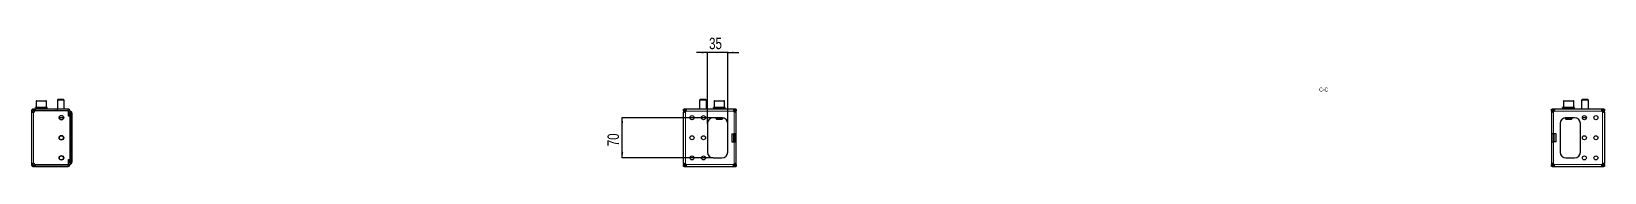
# Model space of a CAD drawing. Header units: millimetres. Extents: x -438 to 5180, y -670 to 658.
# Drawn here: x 2448 to 5180, y 195 to 420 of the extents above; entities that cross this region are included whole.
import ezdxf

# ---------------------------------------------------------------- set-up
doc = ezdxf.new("R2010")
doc.units = ezdxf.units.MM
doc.layers.add('FORMAT', color=7, linetype='Continuous')
doc.styles.add('SLDTEXTSTYLE0', font='TXT', dxfattribs={"width": 0.75})
doc.dimstyles.new('SLDDIMSTYLE0', dxfattribs={"dimtxt": 20, "dimasz": 10, "dimexe": 0, "dimexo": 0.0625, "dimgap": 5, "dimtad": 2, "dimdec": 1, "dimrnd": 1e-09, "dimzin": 12, "dimdsep": 46, "dimtxsty": 'SLDTEXTSTYLE0', "dimsah": 1, "dimcen": 0.09, "dimadec": 0, "dimazin": 3, "dimtfac": 1, "dimtofl": 0, "dimtmove": 0, "dimatfit": 3, "dimfxl": 0, "dimfrac": 2, "dimtolj": 1, "dimtzin": 12, "dimarcsym": 0})
doc.dimstyles.new('SLDDIMSTYLE1', dxfattribs={"dimtxt": 20, "dimasz": 10, "dimexe": 0, "dimexo": 0.0625, "dimgap": 5, "dimtad": 2, "dimdec": 1, "dimrnd": 1e-09, "dimzin": 12, "dimdsep": 46, "dimtxsty": 'SLDTEXTSTYLE0', "dimsah": 1, "dimcen": 0.09, "dimadec": 0, "dimazin": 3, "dimtfac": 1, "dimtmove": 0, "dimatfit": 0, "dimfxl": 0, "dimfrac": 2, "dimtolj": 1, "dimtzin": 12, "dimarcsym": 0})

# ---------------------------------------------------------------- blocks, each defined once
blk = doc.blocks.new('_D_9')
at = {"layer": 'FORMAT'}
for p, q in [((3622.3, 393.4), (3603.1, 393.4)), ((3622.3, 270), (3622.3, 394.4)), ((3657.3, 393.4), (3622.3, 393.4)), ((3657.3, 270), (3657.3, 394.4)), ((3657.3, 393.4), (3676.5, 393.4))]:
    blk.add_line(p, q, dxfattribs=at)
for points in [[(3622.3, 393.4), (3612.3, 395), (3612.3, 391.9)], [(3657.3, 393.4), (3667.3, 391.9), (3667.3, 395)]]:
    blk.add_solid(points, dxfattribs=at)
at = {"layer": 'FORMAT', "insert": (3625, 419.2), "char_height": 20, "attachment_point": 1, "style": 'SLDTEXTSTYLE0'}
blk.add_mtext('35', dxfattribs=at)
blk = doc.blocks.new('_D_10')
at = {"layer": 'FORMAT'}
for p, q in [((3632.3, 279.9), (3473.3, 279.9)), ((3474.3, 209.9), (3474.3, 279.9)), ((3632.3, 209.9), (3473.3, 209.9))]:
    blk.add_line(p, q, dxfattribs=at)
for points in [[(3474.3, 279.9), (3472.8, 269.9), (3475.8, 269.9)], [(3474.3, 209.9), (3475.8, 219.9), (3472.8, 219.9)]]:
    blk.add_solid(points, dxfattribs=at)
at = {"layer": 'FORMAT', "insert": (3448.5, 230.2), "char_height": 20, "attachment_point": 1, "rotation": 90, "style": 'SLDTEXTSTYLE0'}
blk.add_mtext('70', dxfattribs=at)

msp = doc.modelspace()

# ---------------------------------------------------------------- linework, layer by layer
at = {"color": 7, "linetype": 'Continuous', "lineweight": 25}
for p, q in [((2456.01, 308.45), (2456.01, 297.45)), ((2457.01, 309.45), (2473.01, 309.45)), ((2474.01, 297.45), (2474.01, 308.45)), ((2494.08, 311.45), (2493.01, 310.37)), ((2493.01, 310.37), (2493.01, 294.95)), ((2505.01, 310.37), (2493.01, 310.37)), ((2503.93, 311.45), (2494.08, 311.45)), ((2505.01, 310.37), (2503.93, 311.45)), ((2505.01, 294.95), (2505.01, 310.37)), ((3609.39, 311.45), (3608.31, 310.37)), ((3608.31, 310.37), (3608.31, 294.95)), ((3620.31, 310.37), (3608.31, 310.37)), ((3619.24, 311.45), (3609.39, 311.45)), ((3620.31, 310.37), (3619.24, 311.45)), ((3620.31, 294.95), (3620.31, 310.37)), ((3633.81, 308.45), (3633.81, 297.45)), ((3634.81, 309.45), (3643.2, 309.45)), ((3643.2, 309.45), (3650.81, 309.45)), ((3651.81, 297.45), (3651.81, 308.45)), ((5108.81, 308.45), (5108.81, 297.45)), ((5109.81, 309.45), (5118.15, 309.45)), ((5118.15, 309.45), (5125.81, 309.45)), ((5126.81, 297.45), (5126.81, 308.45)), ((5141.39, 311.45), (5140.31, 310.37)), ((5140.31, 310.37), (5140.31, 294.95)), ((5152.31, 310.37), (5140.31, 310.37)), ((5151.24, 311.45), (5141.39, 311.45)), ((5152.31, 310.37), (5151.24, 311.45)), ((5152.31, 294.95), (5152.31, 310.37)), ((2448.01, 291.45), (2448.01, 290.23)), ((2450.51, 291.45), (2448.01, 291.45)), ((2448.01, 290.23), (2448.01, 199.67)), ((2450.51, 290.23), (2448.01, 290.23)), ((2450.51, 291.45), (2450.51, 290.23)), ((2451.51, 292.45), (2451.51, 294.95)), ((2453.91, 294.95), (2451.51, 294.95)), ((2453.91, 292.45), (2451.51, 292.45)), ((2453.91, 294.95), (2453.91, 292.45)), ((2453.91, 294.95), (2454.91, 294.95)), ((2454.91, 292.45), (2453.91, 292.45)), ((2454.76, 297.45), (2454.76, 296.45)), ((2454.76, 297.45), (2454.76, 297.2)), ((2455.56, 297.45), (2454.76, 297.45)), ((2454.76, 297.45), (2454.76, 297.45)), ((2454.76, 296.45), (2454.76, 296.7)), ((2455.56, 296.45), (2454.76, 296.45)), ((2454.76, 296.45), (2454.76, 296.45)), ((2511.51, 294.95), (2454.91, 294.95)), ((2454.91, 292.45), (2511.51, 292.45)), ((2454.93, 292.35), (2509.91, 292.35)), ((2455.56, 297.45), (2455.65, 297.45)), ((2455.56, 296.45), (2455.65, 296.45)), ((2455.65, 297.45), (2455.65, 297.2)), ((2457.79, 297.45), (2455.65, 297.45)), ((2455.65, 296.45), (2455.65, 296.7)), ((2457.79, 296.45), (2455.65, 296.45)), ((2457.79, 297.45), (2457.97, 297.45)), ((2457.79, 296.45), (2457.97, 296.45)), ((2457.97, 297.45), (2457.97, 297.2)), ((2461.13, 297.45), (2457.97, 297.45)), ((2457.97, 296.45), (2457.97, 296.7)), ((2461.13, 296.45), (2457.97, 296.45)), ((2459.01, 296.45), (2459.01, 294.95)), ((2461.13, 297.45), (2461.36, 297.45)), ((2461.13, 296.45), (2461.36, 296.45)), ((2461.36, 297.45), (2461.36, 297.2)), ((2465.06, 297.45), (2461.36, 297.45)), ((2461.36, 296.45), (2461.36, 296.7)), ((2465.06, 296.45), (2461.36, 296.45)), ((2465.06, 297.45), (2465.14, 297.45)), ((2465.06, 296.45), (2465.23, 296.45)), ((2465.23, 296.45), (2465.31, 296.45)), ((2465.27, 297.45), (2465.31, 297.45)), ((2465.31, 297.45), (2465.31, 297.2)), ((2468.98, 297.45), (2465.31, 297.45)), ((2465.31, 296.45), (2465.31, 296.7)), ((2468.98, 296.45), (2465.31, 296.45)), ((2468.98, 297.45), (2469.2, 297.45)), ((2468.98, 296.45), (2469.2, 296.45)), ((2469.2, 297.45), (2469.2, 297.2)), ((2472.29, 297.45), (2469.2, 297.45)), ((2469.2, 296.45), (2469.2, 296.7)), ((2472.29, 296.45), (2469.2, 296.45)), ((2471.01, 294.95), (2471.01, 296.45)), ((2472.29, 297.45), (2472.46, 297.45)), ((2472.29, 296.45), (2472.46, 296.45)), ((2472.46, 297.45), (2472.46, 297.2)), ((2474.49, 297.45), (2472.46, 297.45)), ((2472.46, 296.45), (2472.46, 296.7)), ((2474.49, 296.45), (2472.46, 296.45)), ((2474.49, 297.45), (2474.59, 297.45)), ((2474.49, 296.45), (2474.59, 296.45)), ((2474.59, 297.45), (2474.59, 297.2)), ((2475.26, 297.45), (2474.59, 297.45)), ((2474.59, 296.45), (2474.59, 296.7)), ((2475.26, 296.45), (2474.59, 296.45)), ((2475.26, 296.45), (2475.26, 297.45)), ((2488.76, 292.45), (2488.76, 292.35)), ((2489.05, 292.45), (2489.05, 292.35)), ((2490.73, 292.45), (2490.73, 292.35)), ((2493.68, 292.45), (2493.68, 292.35)), ((2503.97, 279.45), (2496.04, 279.45)), ((2497.44, 292.45), (2497.44, 292.35)), ((2501.43, 292.45), (2501.43, 292.35)), ((2505.06, 292.45), (2505.06, 292.35)), ((2507.76, 292.45), (2507.76, 292.35)), ((2509.13, 292.45), (2509.13, 292.35)), ((2509.26, 292.35), (2509.26, 292.45)), ((2512.41, 282.85), (2512.41, 289.85)), ((2512.41, 284.43), (2512.51, 284.21)), ((2515.01, 282.85), (2512.41, 282.85)), ((2512.51, 291.45), (2512.51, 283.5)), ((2515.01, 283.5), (2512.51, 283.5)), ((2515.01, 291.45), (2515.01, 283.5)), ((2515.01, 291.2), (2515.21, 291.2)), ((2515.01, 201.47), (2515.01, 288.92)), ((2515.01, 282.85), (2515.01, 207.05)), ((2515.21, 291.2), (2516.89, 290.74)), ((2515.21, 202.1), (2515.21, 288.3)), ((2518.01, 287.85), (2518.01, 289.3)), ((2518.01, 287.85), (2518.01, 213.4)), ((3580.31, 292.45), (3580.31, 294.95)), ((3580.31, 294.95), (3581.42, 294.95)), ((3581.42, 292.45), (3580.31, 292.45)), ((3580.31, 292.45), (3580.31, 292.35)), ((3580.31, 292.35), (3582.81, 292.35)), ((3580.31, 291.74), (3580.31, 292.35)), ((3580.31, 291.74), (3580.31, 289.67)), ((3580.31, 200.22), (3580.31, 289.67)), ((3580.31, 289.67), (3581.41, 289.67)), ((3585.15, 294.95), (3581.42, 294.95)), ((3585.15, 292.45), (3581.42, 292.45)), ((3582.81, 292.35), (3582.81, 291.74)), ((3582.81, 291.74), (3582.81, 289.92)), ((3667.48, 294.95), (3585.15, 294.95)), ((3585.15, 294.95), (3585.15, 292.73)), ((3618.78, 279.45), (3611.85, 279.45)), ((3647.31, 279.95), (3632.31, 279.95)), ((3632.56, 297.45), (3632.56, 296.45)), ((3632.56, 297.45), (3632.57, 297.45)), ((3632.56, 296.45), (3632.57, 296.45)), ((3632.57, 297.45), (3632.57, 297.2)), ((3633.4, 297.45), (3632.57, 297.45)), ((3632.57, 296.45), (3632.57, 296.7)), ((3633.4, 296.45), (3632.57, 296.45)), ((3633.4, 297.45), (3633.5, 297.45)), ((3633.4, 296.45), (3633.5, 296.45)), ((3633.5, 297.45), (3633.5, 297.2)), ((3635.67, 297.45), (3633.5, 297.45)), ((3633.5, 296.45), (3633.5, 296.7)), ((3635.67, 296.45), (3633.5, 296.45)), ((3633.98, 279.85), (3633.96, 279.85)), ((3633.98, 279.85), (3633.98, 279.85)), ((3634.08, 279.85), (3633.98, 279.85)), ((3634.08, 279.95), (3634.08, 279.85)), ((3637.34, 279.85), (3634.08, 279.85)), ((3635.67, 297.45), (3635.85, 297.45)), ((3635.67, 296.45), (3635.85, 296.45)), ((3635.85, 297.45), (3635.85, 297.2)), ((3639.02, 297.45), (3635.85, 297.45)), ((3635.85, 296.45), (3635.85, 296.7)), ((3639.02, 296.45), (3635.85, 296.45)), ((3636.81, 296.45), (3636.81, 294.95)), ((3636.81, 279.85), (3636.81, 278.52)), ((3636.81, 278.52), (3637.89, 277.45)), ((3636.81, 278.52), (3643.11, 278.52)), ((3637.34, 279.85), (3639.24, 279.85)), ((3637.89, 277.45), (3643.05, 277.45)), ((3639.02, 297.45), (3639.25, 297.45)), ((3639.02, 296.45), (3639.25, 296.45)), ((3639.79, 279.85), (3639.24, 279.85)), ((3639.25, 297.45), (3639.25, 297.2)), ((3642.95, 297.45), (3639.25, 297.45)), ((3639.25, 296.45), (3639.25, 296.7)), ((3642.95, 296.45), (3639.25, 296.45)), ((3645.84, 279.85), (3639.79, 279.85)), ((3642.95, 297.45), (3643.25, 297.45)), ((3642.95, 297.45), (3643.03, 297.45)), ((3642.95, 296.45), (3643.11, 296.45)), ((3643.05, 277.45), (3647.74, 277.45)), ((3643.11, 296.45), (3643.2, 296.45)), ((3643.11, 278.52), (3648.81, 278.52)), ((3643.16, 297.45), (3643.2, 297.45)), ((3643.2, 297.45), (3643.2, 297.2)), ((3646.87, 297.45), (3643.2, 297.45)), ((3643.2, 296.45), (3643.2, 296.7)), ((3646.87, 296.45), (3643.2, 296.45)), ((3646.39, 279.85), (3645.84, 279.85)), ((3646.39, 279.85), (3648.29, 279.85)), ((3646.87, 297.45), (3647.09, 297.45)), ((3646.87, 296.45), (3647.09, 296.45)), ((3647.09, 297.45), (3647.09, 297.2)), ((3650.16, 297.45), (3647.09, 297.45)), ((3647.09, 296.45), (3647.09, 296.7)), ((3650.16, 296.45), (3647.09, 296.45)), ((3647.74, 277.45), (3648.81, 278.52)), ((3648.72, 279.85), (3648.29, 279.85)), ((3648.81, 294.95), (3648.81, 296.45)), ((3648.81, 278.52), (3648.81, 279.83)), ((3650.16, 297.45), (3650.33, 297.45)), ((3650.16, 296.45), (3650.33, 296.45)), ((3650.33, 297.45), (3650.33, 297.2)), ((3652.34, 297.45), (3650.33, 297.45)), ((3650.33, 296.45), (3650.33, 296.7)), ((3652.34, 296.45), (3650.33, 296.45)), ((3652.34, 297.45), (3652.43, 297.45)), ((3652.34, 296.45), (3652.43, 296.45)), ((3652.43, 297.45), (3652.43, 297.2)), ((3653.06, 297.45), (3652.43, 297.45)), ((3652.43, 296.45), (3652.43, 296.7)), ((3653.06, 296.45), (3652.43, 296.45)), ((3653.06, 296.45), (3653.06, 297.45)), ((3667.48, 294.95), (3667.48, 292.45)), ((3671.2, 294.95), (3667.48, 294.95)), ((3671.2, 292.45), (3667.48, 292.45)), ((3669.81, 292.35), (3672.31, 292.35)), ((3669.81, 291.74), (3669.81, 292.35)), ((3669.81, 289.9), (3669.81, 291.74)), ((3671.2, 294.95), (3672.31, 294.95)), ((3672.31, 292.45), (3671.2, 292.45)), ((3672.31, 294.95), (3672.31, 292.45)), ((3672.31, 292.35), (3672.31, 292.45)), ((3672.31, 292.35), (3672.31, 291.74)), ((3672.31, 289.67), (3672.31, 291.74)), ((3672.31, 251.95), (3672.31, 289.67)), ((5088.31, 292.45), (5088.31, 294.95)), ((5088.31, 294.95), (5089.42, 294.95)), ((5089.42, 292.45), (5088.31, 292.45)), ((5088.31, 292.45), (5088.31, 292.35)), ((5088.31, 292.35), (5090.81, 292.35)), ((5088.31, 291.74), (5088.31, 292.35)), ((5088.31, 291.74), (5088.31, 289.67)), ((5088.31, 289.67), (5089.41, 289.67)), ((5088.31, 289.67), (5088.31, 251.95)), ((5093.15, 294.95), (5089.42, 294.95)), ((5093.15, 292.45), (5089.42, 292.45)), ((5090.81, 292.35), (5090.81, 291.74)), ((5090.81, 291.74), (5090.81, 289.92)), ((5175.48, 294.95), (5093.15, 294.95)), ((5093.15, 294.95), (5093.15, 292.73)), ((5107.56, 297.45), (5107.56, 296.45)), ((5107.56, 297.45), (5107.57, 297.45)), ((5107.56, 296.45), (5107.57, 296.45)), ((5107.57, 297.45), (5107.57, 297.2)), ((5108.4, 297.45), (5107.57, 297.45)), ((5107.57, 296.45), (5107.57, 296.7)), ((5108.4, 296.45), (5107.57, 296.45)), ((5108.4, 297.45), (5108.5, 297.45)), ((5108.4, 296.45), (5108.5, 296.45)), ((5108.5, 297.45), (5108.5, 297.2)), ((5110.67, 297.45), (5108.5, 297.45)), ((5108.5, 296.45), (5108.5, 296.7)), ((5110.67, 296.45), (5108.5, 296.45)), ((5110.67, 297.45), (5110.85, 297.45)), ((5110.67, 296.45), (5110.85, 296.45)), ((5110.85, 297.45), (5110.85, 297.2)), ((5114.03, 297.45), (5110.85, 297.45)), ((5110.85, 296.45), (5110.85, 296.7)), ((5114.03, 296.45), (5110.85, 296.45)), ((5111.81, 296.45), (5111.81, 294.95)), ((5111.81, 279.83), (5111.81, 278.52)), ((5111.81, 278.52), (5112.89, 277.45)), ((5111.81, 278.52), (5118.07, 278.52)), ((5112.34, 279.85), (5111.9, 279.85)), ((5112.34, 279.85), (5114.24, 279.85)), ((5112.89, 277.45), (5118.02, 277.45)), ((5128.31, 279.95), (5113.31, 279.95)), ((5114.03, 297.45), (5114.26, 297.45)), ((5114.03, 296.45), (5114.26, 296.45)), ((5114.79, 279.85), (5114.24, 279.85)), ((5114.26, 297.45), (5114.26, 297.2)), ((5117.96, 297.45), (5114.26, 297.45)), ((5114.26, 296.45), (5114.26, 296.7)), ((5117.96, 296.45), (5114.26, 296.45)), ((5120.84, 279.85), (5114.79, 279.85)), ((5117.96, 297.45), (5118.2, 297.45)), ((5117.96, 297.45), (5118.04, 297.45)), ((5117.96, 296.45), (5118.11, 296.45)), ((5118.02, 277.45), (5122.74, 277.45)), ((5118.07, 278.52), (5123.81, 278.52)), ((5118.11, 296.45), (5118.21, 296.45)), ((5118.16, 297.45), (5118.21, 297.45)), ((5118.21, 297.45), (5118.21, 297.2)), ((5121.87, 297.45), (5118.21, 297.45)), ((5118.21, 296.45), (5118.21, 296.7)), ((5121.87, 296.45), (5118.21, 296.45)), ((5121.39, 279.85), (5120.84, 279.85)), ((5121.39, 279.85), (5123.29, 279.85)), ((5121.87, 297.45), (5122.1, 297.45)), ((5121.87, 296.45), (5122.1, 296.45)), ((5122.1, 297.45), (5122.1, 297.2)), ((5125.16, 297.45), (5122.1, 297.45)), ((5122.1, 296.45), (5122.1, 296.7)), ((5125.16, 296.45), (5122.1, 296.45)), ((5122.74, 277.45), (5123.81, 278.52)), ((5126.54, 279.85), (5123.29, 279.85)), ((5123.81, 294.95), (5123.81, 296.45)), ((5123.81, 278.52), (5123.81, 279.85)), ((5125.16, 297.45), (5125.34, 297.45)), ((5125.16, 296.45), (5125.34, 296.45)), ((5125.34, 297.45), (5125.34, 297.2)), ((5127.34, 297.45), (5125.34, 297.45)), ((5125.34, 296.45), (5125.34, 296.7)), ((5127.34, 296.45), (5125.34, 296.45)), ((5126.54, 279.85), (5126.54, 279.95)), ((5126.64, 279.85), (5126.54, 279.85)), ((5126.66, 279.85), (5126.64, 279.85)), ((5126.64, 279.85), (5126.64, 279.85)), ((5127.34, 297.45), (5127.43, 297.45)), ((5127.34, 296.45), (5127.43, 296.45)), ((5127.43, 297.45), (5127.43, 297.2)), ((5128.06, 297.45), (5127.43, 297.45)), ((5127.43, 296.45), (5127.43, 296.7)), ((5128.06, 296.45), (5127.43, 296.45)), ((5128.06, 296.45), (5128.06, 297.45)), ((5148.78, 279.45), (5141.85, 279.45)), ((5175.48, 292.45), (5175.48, 294.95)), ((5179.2, 294.95), (5175.48, 294.95)), ((5179.2, 292.45), (5175.48, 292.45)), ((5177.81, 292.35), (5180.31, 292.35)), ((5177.81, 291.74), (5177.81, 292.35)), ((5177.81, 289.9), (5177.81, 291.74)), ((5179.2, 294.95), (5180.31, 294.95)), ((5180.31, 292.45), (5179.2, 292.45)), ((5180.31, 294.95), (5180.31, 292.45)), ((5180.31, 292.35), (5180.31, 292.45)), ((5180.31, 292.35), (5180.31, 291.74)), ((5180.31, 289.67), (5180.31, 291.74)), ((5180.31, 289.67), (5180.31, 200.22)), ((3622.31, 269.95), (3622.31, 219.95)), ((3657.31, 219.95), (3657.31, 269.95)), ((3664.31, 251.95), (3668.81, 251.95)), ((3664.31, 251.95), (3664.31, 237.95)), ((3672.31, 251.95), (3668.81, 251.95)), ((3669.81, 237.95), (3669.81, 251.95)), ((3672.31, 237.95), (3672.31, 251.95)), ((5091.81, 251.95), (5088.31, 251.95)), ((5088.31, 251.95), (5088.31, 237.95)), ((5090.81, 251.95), (5090.81, 237.95)), ((5096.31, 251.95), (5091.81, 251.95)), ((5096.31, 237.95), (5096.31, 251.95)), ((5103.31, 269.95), (5103.31, 219.95)), ((5138.31, 219.95), (5138.31, 269.95)), ((3664.31, 237.95), (3668.81, 237.95)), ((3668.81, 237.95), (3672.31, 237.95)), ((3672.31, 200.22), (3672.31, 237.95)), ((5088.31, 237.95), (5091.81, 237.95)), ((5088.31, 237.95), (5088.31, 200.22)), ((5096.31, 237.95), (5091.81, 237.95)), ((2448.01, 199.67), (2450.51, 199.67)), ((2448.01, 199.67), (2448.01, 198.45)), ((2448.01, 198.45), (2450.51, 198.45)), ((2450.51, 199.67), (2450.51, 198.45)), ((2451.51, 194.95), (2451.51, 197.45)), ((2451.51, 197.45), (2453.91, 197.45)), ((2451.51, 194.95), (2453.91, 194.95)), ((2453.91, 197.45), (2453.91, 194.95)), ((2453.91, 197.45), (2454.91, 197.45)), ((2454.91, 194.95), (2453.91, 194.95)), ((2511.51, 197.45), (2454.91, 197.45)), ((2454.91, 194.95), (2511.51, 194.95)), ((2509.91, 197.55), (2454.93, 197.55)), ((2512.41, 207.05), (2515.01, 207.05)), ((2512.41, 200.05), (2512.41, 207.05)), ((2512.41, 205.97), (2512.51, 206.18)), ((2515.01, 206.4), (2512.51, 206.4)), ((2512.51, 206.4), (2512.51, 198.45)), ((2515.01, 206.4), (2515.01, 198.45)), ((2515.21, 199.2), (2515.01, 199.2)), ((2516.89, 199.65), (2515.21, 199.2)), ((2518.01, 213.4), (2518.01, 205.2)), ((2518.21, 211.45), (2518.01, 211.45)), ((2518.21, 211.42), (2518.01, 211.42)), ((2518.21, 211.4), (2518.01, 211.4)), ((2518.21, 207.2), (2518.01, 207.2)), ((2518.21, 207.14), (2518.01, 207.14)), ((2518.01, 205.2), (2518.01, 202.55)), ((2518.01, 201.1), (2518.01, 202.55)), ((2518.21, 210.96), (2518.21, 207.64)), ((3580.31, 200.22), (3580.31, 198.16)), ((3580.31, 197.55), (3580.31, 198.16)), ((3582.81, 197.55), (3580.31, 197.55)), ((3580.31, 197.55), (3580.31, 197.45)), ((3580.31, 194.95), (3580.31, 197.45)), ((3580.31, 197.45), (3581.42, 197.45)), ((3581.42, 194.95), (3580.31, 194.95)), ((3581.42, 197.45), (3585.15, 197.45)), ((3581.42, 194.95), (3585.15, 194.95)), ((3582.81, 200), (3582.81, 198.16)), ((3582.81, 198.16), (3582.81, 197.55)), ((3585.15, 197.45), (3585.15, 194.95)), ((3585.15, 194.95), (3667.48, 194.95)), ((3632.31, 209.95), (3647.31, 209.95)), ((3667.48, 197.45), (3671.2, 197.45)), ((3667.48, 194.95), (3667.48, 197.16)), ((3667.48, 194.95), (3671.2, 194.95)), ((3669.81, 198.16), (3669.81, 199.98)), ((3669.81, 197.55), (3669.81, 198.16)), ((3672.31, 197.55), (3669.81, 197.55)), ((3671.2, 197.45), (3672.31, 197.45)), ((3672.31, 194.95), (3671.2, 194.95)), ((3672.31, 200.22), (3671.22, 200.22)), ((3672.31, 198.16), (3672.31, 200.22)), ((3672.31, 198.16), (3672.31, 197.55)), ((3672.31, 197.45), (3672.31, 197.55)), ((3672.31, 197.45), (3672.31, 194.95)), ((5088.31, 200.22), (5088.31, 198.16)), ((5088.31, 197.55), (5088.31, 198.16)), ((5090.81, 197.55), (5088.31, 197.55)), ((5088.31, 197.55), (5088.31, 197.45)), ((5088.31, 194.95), (5088.31, 197.45)), ((5088.31, 197.45), (5089.42, 197.45)), ((5089.42, 194.95), (5088.31, 194.95)), ((5089.42, 197.45), (5093.15, 197.45)), ((5089.42, 194.95), (5093.15, 194.95)), ((5090.81, 200), (5090.81, 198.16)), ((5090.81, 198.16), (5090.81, 197.55)), ((5093.15, 194.95), (5093.15, 197.45)), ((5093.15, 194.95), (5175.48, 194.95)), ((5113.31, 209.95), (5128.31, 209.95)), ((5175.48, 197.45), (5179.2, 197.45)), ((5175.48, 194.95), (5175.48, 197.16)), ((5175.48, 194.95), (5179.2, 194.95)), ((5177.81, 198.16), (5177.81, 199.98)), ((5177.81, 197.55), (5177.81, 198.16)), ((5180.31, 197.55), (5177.81, 197.55)), ((5179.2, 197.45), (5180.31, 197.45)), ((5180.31, 194.95), (5179.2, 194.95)), ((5180.31, 200.22), (5179.22, 200.22)), ((5180.31, 198.16), (5180.31, 200.22)), ((5180.31, 198.16), (5180.31, 197.55)), ((5180.31, 197.45), (5180.31, 197.55)), ((5180.31, 197.45), (5180.31, 194.95))]:
    msp.add_line(p, q, dxfattribs=at)
at = {"color": 8, "linetype": 'Continuous', "lineweight": 18}
for p, q in [((2474.01, 308.45), (2456.01, 308.45)), ((3643.25, 308.45), (3633.81, 308.45)), ((3651.81, 308.45), (3643.25, 308.45)), ((5118.2, 308.45), (5108.81, 308.45)), ((5126.81, 308.45), (5118.2, 308.45)), ((2451.51, 289.67), (2451.51, 200.22)), ((2454.91, 294.95), (2454.91, 292.45)), ((2496.04, 280.45), (2503.97, 280.45)), ((2511.51, 292.45), (2511.51, 294.95)), ((2512.51, 291.45), (2515.01, 291.45)), ((2514.81, 282.85), (2514.81, 283.5)), ((2516.89, 287.85), (2515.21, 288.3)), ((2516.89, 202.55), (2516.89, 287.85)), ((2518.01, 287.85), (2516.89, 287.85)), ((3582.81, 291.74), (3580.31, 291.74)), ((3581.42, 294.95), (3581.42, 292.45)), ((3582.81, 291.45), (3584.9, 291.45)), ((3583.81, 199.67), (3583.81, 290.23)), ((3667.73, 291.45), (3584.9, 291.45)), ((3611.85, 280.45), (3618.78, 280.45)), ((3639.24, 279.95), (3639.24, 279.85)), ((3639.79, 279.95), (3639.79, 279.85)), ((3645.84, 279.95), (3645.84, 279.85)), ((3646.39, 279.95), (3646.39, 279.85)), ((3667.73, 291.45), (3669.81, 291.45)), ((3668.81, 251.95), (3668.81, 290.23)), ((3672.31, 291.74), (3669.81, 291.74)), ((3671.2, 292.45), (3671.2, 294.95)), ((5090.81, 291.74), (5088.31, 291.74)), ((5089.42, 294.95), (5089.42, 292.45)), ((5090.81, 291.45), (5092.9, 291.45)), ((5091.81, 290.23), (5091.81, 251.95)), ((5092.9, 291.45), (5175.73, 291.45)), ((5114.24, 279.95), (5114.24, 279.85)), ((5114.79, 279.95), (5114.79, 279.85)), ((5120.84, 279.95), (5120.84, 279.85)), ((5121.39, 279.95), (5121.39, 279.85)), ((5141.85, 280.45), (5148.78, 280.45)), ((5175.73, 291.45), (5177.81, 291.45)), ((5176.81, 290.23), (5176.81, 199.67)), ((5180.31, 291.74), (5177.81, 291.74)), ((5179.2, 292.45), (5179.2, 294.95)), ((3667.62, 237.95), (3667.62, 251.95)), ((3667.82, 251.95), (3667.82, 237.95)), ((3667.92, 237.95), (3667.92, 251.95)), ((3668.12, 251.95), (3668.12, 237.95)), ((3669, 237.95), (3669, 251.95)), ((3669.2, 251.95), (3669.2, 237.95)), ((3669.31, 237.95), (3669.31, 251.95)), ((3669.51, 251.95), (3669.51, 237.95)), ((5091.12, 237.95), (5091.12, 251.95)), ((5091.32, 251.95), (5091.32, 237.95)), ((5091.42, 237.95), (5091.42, 251.95)), ((5091.62, 251.95), (5091.62, 237.95)), ((5092.5, 237.95), (5092.5, 251.95)), ((5092.7, 251.95), (5092.7, 237.95)), ((5092.81, 237.95), (5092.81, 251.95)), ((5093.01, 251.95), (5093.01, 237.95)), ((3668.81, 199.67), (3668.81, 237.95)), ((5091.81, 237.95), (5091.81, 199.67)), ((2454.91, 197.45), (2454.91, 194.95)), ((2511.51, 197.45), (2511.51, 194.95)), ((2512.51, 198.45), (2515.01, 198.45)), ((2514.81, 206.4), (2514.81, 207.05)), ((2515.21, 202.1), (2516.89, 202.55)), ((2516.89, 202.55), (2518.01, 202.55)), ((2518.21, 210.96), (2518.01, 210.96)), ((2518.21, 207.64), (2518.01, 207.64)), ((3580.31, 198.16), (3582.81, 198.16)), ((3581.42, 197.45), (3581.42, 194.95)), ((3584.9, 198.45), (3582.81, 198.45)), ((3667.73, 198.45), (3584.9, 198.45)), ((3669.81, 198.45), (3667.73, 198.45)), ((3669.81, 198.16), (3672.31, 198.16)), ((3671.2, 194.95), (3671.2, 197.45)), ((5088.31, 198.16), (5090.81, 198.16)), ((5089.42, 197.45), (5089.42, 194.95)), ((5092.9, 198.45), (5090.81, 198.45)), ((5092.9, 198.45), (5175.73, 198.45)), ((5177.81, 198.45), (5175.73, 198.45)), ((5177.81, 198.16), (5180.31, 198.16)), ((5179.2, 194.95), (5179.2, 197.45))]:
    msp.add_line(p, q, dxfattribs=at)
at = {"color": 7, "linetype": 'Continuous', "lineweight": 25}
for centre, radius in [((2500.01, 279.95), 4), ((3595.31, 279.95), 3.5), ((3615.31, 279.95), 3.5), ((5145.31, 279.95), 3.5), ((5165.31, 279.95), 3.5), ((2500.01, 244.95), 4), ((2500.01, 244.95), 3.5), ((3595.31, 244.95), 3.5), ((3615.31, 244.95), 3.5), ((5145.31, 244.95), 3.5), ((5165.31, 244.95), 3.5), ((2500.01, 209.95), 4), ((2500.01, 209.95), 3.5), ((3595.31, 209.95), 3.5), ((3615.31, 209.95), 3.5), ((5145.31, 209.95), 3.5), ((5165.31, 209.95), 3.5)]:
    msp.add_circle(centre, radius, dxfattribs=at)
for centre, radius, start, end in [((2457.01, 308.45), 1, 90, 180), ((2473.01, 308.45), 1, 0, 90), ((3634.81, 308.45), 1, 90, 180), ((3650.81, 308.45), 1, 0, 90), ((5109.81, 308.45), 1, 90, 180), ((5125.81, 308.45), 1, 0, 90), ((2450.78, 293.1), 3.5, 281.89481, 337.11462), ((2454.93, 291.35), 1, 90, 157.11462), ((2457.66, 292.1), 0.35, 45.58469, 90), ((2472.36, 292.1), 0.35, 90, 134.41531), ((2500.01, 279.95), 3.5, 188.21321, 351.78679), ((2509.91, 289.85), 2.5, 360, 90), ((2511.51, 291.45), 3.5, 0, 90), ((2511.51, 291.45), 1, 0, 90), ((2516.51, 289.3), 1.5, 0, 75), ((3581.81, 293.1), 3.5, 304.8499, 331.87293), ((3632.31, 269.95), 10, 90, 180), ((3647.31, 269.95), 10, 0, 90), ((3670.81, 293.1), 3.5, 208.12707, 235.1501), ((5089.81, 293.1), 3.5, 304.8499, 331.87293), ((5113.31, 269.95), 10, 90, 180), ((5128.31, 269.95), 10, 0, 90), ((5178.81, 293.1), 3.5, 208.12707, 235.1501), ((3632.31, 219.95), 10, 180, 270), ((3647.31, 219.95), 10, 270, 0), ((5113.31, 219.95), 10, 180, 270), ((5128.31, 219.95), 10, 270, 0), ((2450.78, 196.8), 3.5, 22.88538, 78.10519), ((2454.93, 198.55), 1, 202.88538, 270), ((2457.66, 197.8), 0.35, 270, 314.41531), ((2472.36, 197.8), 0.35, 225.58469, 270), ((2509.91, 200.05), 2.5, 270, 0), ((2511.51, 198.45), 1, 270, 360), ((2511.51, 198.45), 3.5, 270, 360), ((2516.51, 201.1), 1.5, 285, 0), ((3581.81, 196.8), 3.5, 28.12707, 55.1501), ((3670.81, 196.8), 3.5, 124.8499, 151.87293), ((5089.81, 196.8), 3.5, 28.12707, 55.1501), ((5178.81, 196.8), 3.5, 124.8499, 151.87293)]:
    msp.add_arc(centre, radius, start, end, dxfattribs=at)
for centre, major_axis, start_param, end_param in [((2503.61, 291.2), (11.57, -3.1), 0.0670375, 0.2530722), ((2503.61, 199.2), (11.57, 3.1), 6.0301131, 6.2161478)]:
    msp.add_ellipse(centre, major_axis=major_axis, ratio=0.2505628, start_param=start_param, end_param=end_param, dxfattribs=at)
at = {"color": 8, "linetype": 'Continuous', "lineweight": 18}
for centre, major_axis, start_param, end_param in [((2516.51, 287.74), (0.38, 3), 4.762686, 6.2664448), ((2516.51, 202.65), (-0.38, 3), 3.1583332, 4.662092)]:
    msp.add_ellipse(centre, major_axis=major_axis, ratio=0.1230384, start_param=start_param, end_param=end_param, dxfattribs=at)
at = {"color": 7, "linetype": 'Continuous', "lineweight": 25}
for points, knots in [([(2451.51, 294.95), (2451.21, 294.93), (2450.66, 294.89), (2449.76, 294.53), (2448.87, 293.86), (2448.15, 292.76), (2448.05, 291.89), (2448.01, 291.45)], [0, 0, 0, 0, 0.16069, 0.3013121, 0.5219513, 0.7535732, 1, 1, 1, 1]), ([(2448.01, 290.23), (2448.06, 290.1), (2448.15, 289.88), (2448.71, 289.69), (2449.31, 289.62), (2449.95, 289.6), (2450.69, 289.61), (2451.23, 289.65), (2451.51, 289.67)], [0, 0, 0, 0, 0.2541487, 0.4482127, 0.5749082, 0.7088724, 0.8504677, 1, 1, 1, 1]), ([(2451.51, 292.45), (2451.42, 292.44), (2451.27, 292.43), (2451.06, 292.35), (2450.89, 292.25), (2450.76, 292.12), (2450.65, 291.98), (2450.53, 291.75), (2450.52, 291.57), (2450.51, 291.45)], [0, 0, 0, 0, 0.1567865, 0.2908092, 0.4035006, 0.4972984, 0.6071328, 0.7261813, 1, 1, 1, 1]), ([(2450.51, 290.23), (2450.52, 290.1), (2450.54, 289.9), (2450.69, 289.69), (2450.82, 289.65), (2450.87, 289.63)], [0, 0, 0, 0, 0.4882324, 0.8197059, 1, 1, 1, 1]), ([(2454.76, 297.2), (2454.76, 297.24), (2454.76, 297.3), (2454.76, 297.38), (2454.76, 297.43), (2454.76, 297.45)], [0, 0, 0, 0, 0.4999808, 0.7499881, 1, 1, 1, 1]), ([(2454.76, 296.45), (2454.76, 296.47), (2454.76, 296.51), (2454.76, 296.59), (2454.76, 296.66), (2454.76, 296.7)], [0, 0, 0, 0, 0.2501401, 0.5002802, 1, 1, 1, 1]), ([(2455.65, 297.2), (2455.64, 297.24), (2455.61, 297.3), (2455.58, 297.38), (2455.56, 297.43), (2455.56, 297.45)], [0, 0, 0, 0, 0.49998083, 0.7499881, 1, 1, 1, 1]), ([(2455.56, 296.45), (2455.56, 296.47), (2455.58, 296.51), (2455.61, 296.59), (2455.64, 296.66), (2455.65, 296.7)], [0, 0, 0, 0, 0.2501401, 0.5002802, 1, 1, 1, 1]), ([(2457.97, 297.2), (2457.94, 297.24), (2457.9, 297.3), (2457.84, 297.38), (2457.81, 297.43), (2457.79, 297.45)], [0, 0, 0, 0, 0.49998083, 0.7499881, 1, 1, 1, 1]), ([(2457.79, 296.45), (2457.81, 296.47), (2457.84, 296.51), (2457.9, 296.59), (2457.94, 296.66), (2457.97, 296.7)], [0, 0, 0, 0, 0.2501401, 0.5002802, 1, 1, 1, 1]), ([(2461.36, 297.2), (2461.32, 297.24), (2461.27, 297.3), (2461.19, 297.38), (2461.15, 297.43), (2461.13, 297.45)], [0, 0, 0, 0, 0.4999808, 0.7499881, 1, 1, 1, 1]), ([(2461.13, 296.45), (2461.15, 296.47), (2461.19, 296.51), (2461.27, 296.59), (2461.32, 296.66), (2461.36, 296.7)], [0, 0, 0, 0, 0.2501401, 0.5002802, 1, 1, 1, 1]), ([(2465.31, 297.2), (2465.27, 297.24), (2465.2, 297.3), (2465.12, 297.38), (2465.08, 297.43), (2465.06, 297.45)], [0, 0, 0, 0, 0.4999808, 0.7499881, 1, 1, 1, 1]), ([(2465.06, 296.45), (2465.08, 296.47), (2465.12, 296.51), (2465.2, 296.59), (2465.27, 296.66), (2465.31, 296.7)], [0, 0, 0, 0, 0.2501401, 0.5002802, 1, 1, 1, 1]), ([(2465.31, 297.2), (2465.29, 297.27), (2465.27, 297.4), (2465.24, 297.43), (2465.23, 297.45)], [0, 0, 0, 0, 0.56179418, 1, 1, 1, 1]), ([(2465.31, 296.7), (2465.29, 296.62), (2465.27, 296.49), (2465.24, 296.46), (2465.23, 296.45)], [0, 0, 0, 0, 0.5617942, 1, 1, 1, 1]), ([(2469.2, 297.2), (2469.17, 297.24), (2469.11, 297.3), (2469.03, 297.38), (2468.99, 297.43), (2468.98, 297.45)], [0, 0, 0, 0, 0.49998083, 0.7499881, 1, 1, 1, 1]), ([(2468.98, 296.45), (2468.99, 296.47), (2469.03, 296.51), (2469.11, 296.59), (2469.17, 296.66), (2469.2, 296.7)], [0, 0, 0, 0, 0.25014008, 0.50028016, 1, 1, 1, 1]), ([(2472.46, 297.2), (2472.43, 297.24), (2472.39, 297.3), (2472.33, 297.38), (2472.3, 297.43), (2472.29, 297.45)], [0, 0, 0, 0, 0.4999808, 0.7499881, 1, 1, 1, 1]), ([(2472.29, 296.45), (2472.3, 296.47), (2472.33, 296.51), (2472.39, 296.59), (2472.43, 296.66), (2472.46, 296.7)], [0, 0, 0, 0, 0.25014008, 0.50028016, 1, 1, 1, 1]), ([(2474.59, 297.2), (2474.57, 297.24), (2474.55, 297.3), (2474.52, 297.38), (2474.5, 297.43), (2474.49, 297.45)], [0, 0, 0, 0, 0.4999808, 0.7499881, 1, 1, 1, 1]), ([(2474.49, 296.45), (2474.5, 296.47), (2474.52, 296.51), (2474.55, 296.59), (2474.57, 296.66), (2474.59, 296.7)], [0, 0, 0, 0, 0.2501401, 0.5002802, 1, 1, 1, 1]), ([(2489.01, 292.35), (2489.01, 292.36), (2489, 292.39), (2489, 292.43), (2488.99, 292.45)], [0, 0, 0, 0, 0.374848, 1, 1, 1, 1]), ([(2490.65, 292.35), (2490.64, 292.36), (2490.62, 292.39), (2490.6, 292.43), (2490.59, 292.45)], [0, 0, 0, 0, 0.374848, 1, 1, 1, 1]), ([(2493.55, 292.35), (2493.54, 292.36), (2493.52, 292.39), (2493.49, 292.43), (2493.47, 292.45)], [0, 0, 0, 0, 0.374848, 1, 1, 1, 1]), ([(2497.29, 292.35), (2497.28, 292.36), (2497.25, 292.39), (2497.21, 292.43), (2497.19, 292.45)], [0, 0, 0, 0, 0.374848, 1, 1, 1, 1]), ([(2501.29, 292.35), (2501.28, 292.36), (2501.24, 292.39), (2501.21, 292.43), (2501.19, 292.45)], [0, 0, 0, 0, 0.374848, 1, 1, 1, 1]), ([(2504.94, 292.35), (2504.93, 292.36), (2504.9, 292.39), (2504.87, 292.43), (2504.86, 292.45)], [0, 0, 0, 0, 0.37484796, 1, 1, 1, 1]), ([(2507.69, 292.35), (2507.68, 292.36), (2507.66, 292.39), (2507.64, 292.43), (2507.63, 292.45)], [0, 0, 0, 0, 0.374848, 1, 1, 1, 1]), ([(2509.11, 292.35), (2509.11, 292.36), (2509.1, 292.39), (2509.1, 292.43), (2509.09, 292.45)], [0, 0, 0, 0, 0.374848, 1, 1, 1, 1]), ([(3580.31, 289.67), (3580.34, 289.66), (3580.38, 289.63), (3580.78, 289.61), (3581.5, 289.65), (3582.59, 289.87), (3583.4, 290.1), (3583.81, 290.23)], [0, 0, 0, 0, 0.17084045, 0.31921717, 0.54810308, 0.76782229, 1, 1, 1, 1]), ([(3584.9, 291.45), (3584.95, 291.71), (3585.05, 292.2), (3585.2, 293.02), (3585.3, 293.73), (3585.32, 294.29), (3585.3, 294.65), (3585.24, 294.9), (3585.18, 294.93), (3585.15, 294.95)], [0, 0, 0, 0, 0.1440667, 0.2712756, 0.4749075, 0.5979974, 0.7263376, 0.8602454, 1, 1, 1, 1]), ([(3632.57, 297.2), (3632.57, 297.24), (3632.57, 297.3), (3632.57, 297.38), (3632.57, 297.43), (3632.56, 297.45)], [0, 0, 0, 0, 0.4999808, 0.7499881, 1, 1, 1, 1]), ([(3632.56, 296.45), (3632.57, 296.47), (3632.57, 296.51), (3632.57, 296.59), (3632.57, 296.66), (3632.57, 296.7)], [0, 0, 0, 0, 0.2501401, 0.5002802, 1, 1, 1, 1]), ([(3633.5, 297.2), (3633.48, 297.24), (3633.46, 297.3), (3633.42, 297.38), (3633.41, 297.43), (3633.4, 297.45)], [0, 0, 0, 0, 0.4999808, 0.7499881, 1, 1, 1, 1]), ([(3633.4, 296.45), (3633.41, 296.47), (3633.42, 296.51), (3633.46, 296.59), (3633.48, 296.66), (3633.5, 296.7)], [0, 0, 0, 0, 0.2501401, 0.5002802, 1, 1, 1, 1]), ([(3633.96, 279.85), (3633.92, 279.85), (3633.84, 279.86), (3633.7, 279.89), (3633.63, 279.93), (3633.61, 279.95)], [0, 0, 0, 0, 0.4181065, 0.8377329, 1, 1, 1, 1]), ([(3635.85, 297.2), (3635.82, 297.24), (3635.77, 297.3), (3635.71, 297.38), (3635.68, 297.43), (3635.67, 297.45)], [0, 0, 0, 0, 0.4999808, 0.7499881, 1, 1, 1, 1]), ([(3635.67, 296.45), (3635.68, 296.47), (3635.71, 296.51), (3635.77, 296.59), (3635.82, 296.66), (3635.85, 296.7)], [0, 0, 0, 0, 0.2501401, 0.5002802, 1, 1, 1, 1]), ([(3637.34, 279.85), (3637.27, 279.85), (3637.16, 279.85), (3637.09, 279.92), (3637.07, 279.95)], [0, 0, 0, 0, 0.594904, 1, 1, 1, 1]), ([(3639.25, 297.2), (3639.22, 297.24), (3639.16, 297.3), (3639.08, 297.38), (3639.04, 297.43), (3639.02, 297.45)], [0, 0, 0, 0, 0.4999808, 0.7499881, 1, 1, 1, 1]), ([(3639.02, 296.45), (3639.04, 296.47), (3639.08, 296.51), (3639.16, 296.59), (3639.22, 296.66), (3639.25, 296.7)], [0, 0, 0, 0, 0.2501401, 0.5002802, 1, 1, 1, 1]), ([(3643.2, 297.2), (3643.16, 297.24), (3643.1, 297.3), (3643.02, 297.38), (3642.98, 297.43), (3642.95, 297.45)], [0, 0, 0, 0, 0.4999808, 0.7499881, 1, 1, 1, 1]), ([(3642.95, 296.45), (3642.98, 296.47), (3643.02, 296.51), (3643.1, 296.59), (3643.16, 296.66), (3643.2, 296.7)], [0, 0, 0, 0, 0.2501401, 0.5002802, 1, 1, 1, 1]), ([(3643.2, 297.2), (3643.19, 297.27), (3643.15, 297.4), (3643.12, 297.43), (3643.11, 297.45)], [0, 0, 0, 0, 0.56179418, 1, 1, 1, 1]), ([(3643.2, 296.7), (3643.19, 296.62), (3643.15, 296.49), (3643.12, 296.46), (3643.11, 296.45)], [0, 0, 0, 0, 0.5617942, 1, 1, 1, 1]), ([(3647.09, 297.2), (3647.06, 297.24), (3647, 297.3), (3646.92, 297.38), (3646.89, 297.43), (3646.87, 297.45)], [0, 0, 0, 0, 0.4999808, 0.7499881, 1, 1, 1, 1]), ([(3646.87, 296.45), (3646.89, 296.47), (3646.92, 296.51), (3647, 296.59), (3647.06, 296.66), (3647.09, 296.7)], [0, 0, 0, 0, 0.2501401, 0.5002802, 1, 1, 1, 1]), ([(3650.33, 297.2), (3650.3, 297.24), (3650.26, 297.3), (3650.2, 297.38), (3650.17, 297.43), (3650.16, 297.45)], [0, 0, 0, 0, 0.49998083, 0.7499881, 1, 1, 1, 1]), ([(3650.16, 296.45), (3650.17, 296.47), (3650.2, 296.51), (3650.26, 296.59), (3650.3, 296.66), (3650.33, 296.7)], [0, 0, 0, 0, 0.2501401, 0.5002802, 1, 1, 1, 1]), ([(3652.43, 297.2), (3652.41, 297.24), (3652.39, 297.3), (3652.36, 297.38), (3652.34, 297.43), (3652.34, 297.45)], [0, 0, 0, 0, 0.4999808, 0.7499881, 1, 1, 1, 1]), ([(3652.34, 296.45), (3652.34, 296.47), (3652.36, 296.51), (3652.39, 296.59), (3652.41, 296.66), (3652.43, 296.7)], [0, 0, 0, 0, 0.2501401, 0.5002802, 1, 1, 1, 1]), ([(3667.48, 294.95), (3667.45, 294.93), (3667.4, 294.89), (3667.33, 294.53), (3667.3, 293.86), (3667.44, 292.76), (3667.63, 291.89), (3667.73, 291.45)], [0, 0, 0, 0, 0.16069004, 0.30131212, 0.52195134, 0.75357319, 1, 1, 1, 1]), ([(3668.81, 290.23), (3669.27, 290.1), (3670.08, 289.88), (3670.99, 289.69), (3671.58, 289.62), (3671.98, 289.6), (3672.26, 289.61), (3672.29, 289.65), (3672.31, 289.67)], [0, 0, 0, 0, 0.2541487, 0.4482127, 0.5749082, 0.7088724, 0.8504677, 1, 1, 1, 1]), ([(5088.31, 289.67), (5088.34, 289.66), (5088.38, 289.63), (5088.78, 289.61), (5089.5, 289.65), (5090.59, 289.87), (5091.4, 290.1), (5091.81, 290.23)], [0, 0, 0, 0, 0.1708405, 0.3192172, 0.5481031, 0.7678223, 1, 1, 1, 1]), ([(5092.9, 291.45), (5092.95, 291.71), (5093.05, 292.2), (5093.2, 293.02), (5093.3, 293.73), (5093.32, 294.29), (5093.3, 294.65), (5093.24, 294.9), (5093.18, 294.93), (5093.15, 294.95)], [0, 0, 0, 0, 0.1440667, 0.2712756, 0.4749075, 0.5979974, 0.7263376, 0.8602454, 1, 1, 1, 1]), ([(5107.57, 297.2), (5107.57, 297.24), (5107.57, 297.3), (5107.57, 297.38), (5107.57, 297.43), (5107.56, 297.45)], [0, 0, 0, 0, 0.4999808, 0.7499881, 1, 1, 1, 1]), ([(5107.56, 296.45), (5107.57, 296.47), (5107.57, 296.51), (5107.57, 296.59), (5107.57, 296.66), (5107.57, 296.7)], [0, 0, 0, 0, 0.2501401, 0.5002802, 1, 1, 1, 1]), ([(5108.5, 297.2), (5108.49, 297.24), (5108.46, 297.3), (5108.43, 297.38), (5108.41, 297.43), (5108.4, 297.45)], [0, 0, 0, 0, 0.4999808, 0.7499881, 1, 1, 1, 1]), ([(5108.4, 296.45), (5108.41, 296.47), (5108.43, 296.51), (5108.46, 296.59), (5108.49, 296.66), (5108.5, 296.7)], [0, 0, 0, 0, 0.2501401, 0.5002802, 1, 1, 1, 1]), ([(5110.85, 297.2), (5110.82, 297.24), (5110.77, 297.3), (5110.71, 297.38), (5110.68, 297.43), (5110.67, 297.45)], [0, 0, 0, 0, 0.4999808, 0.7499881, 1, 1, 1, 1]), ([(5110.67, 296.45), (5110.68, 296.47), (5110.71, 296.51), (5110.77, 296.59), (5110.82, 296.66), (5110.85, 296.7)], [0, 0, 0, 0, 0.2501401, 0.5002802, 1, 1, 1, 1]), ([(5114.26, 297.2), (5114.22, 297.24), (5114.16, 297.3), (5114.08, 297.38), (5114.05, 297.43), (5114.03, 297.45)], [0, 0, 0, 0, 0.4999808, 0.7499881, 1, 1, 1, 1]), ([(5114.03, 296.45), (5114.05, 296.47), (5114.08, 296.51), (5114.16, 296.59), (5114.22, 296.66), (5114.26, 296.7)], [0, 0, 0, 0, 0.2501401, 0.5002802, 1, 1, 1, 1]), ([(5118.21, 297.2), (5118.17, 297.24), (5118.11, 297.3), (5118.02, 297.38), (5117.98, 297.43), (5117.96, 297.45)], [0, 0, 0, 0, 0.4999808, 0.7499881, 1, 1, 1, 1]), ([(5117.96, 296.45), (5117.98, 296.47), (5118.02, 296.51), (5118.11, 296.59), (5118.17, 296.66), (5118.21, 296.7)], [0, 0, 0, 0, 0.2501401, 0.5002802, 1, 1, 1, 1]), ([(5118.21, 297.2), (5118.19, 297.27), (5118.16, 297.4), (5118.13, 297.43), (5118.11, 297.45)], [0, 0, 0, 0, 0.5617942, 1, 1, 1, 1]), ([(5118.21, 296.7), (5118.19, 296.62), (5118.16, 296.49), (5118.13, 296.46), (5118.11, 296.45)], [0, 0, 0, 0, 0.5617942, 1, 1, 1, 1]), ([(5122.1, 297.2), (5122.06, 297.24), (5122, 297.3), (5121.93, 297.38), (5121.89, 297.43), (5121.87, 297.45)], [0, 0, 0, 0, 0.4999808, 0.7499881, 1, 1, 1, 1]), ([(5121.87, 296.45), (5121.89, 296.47), (5121.93, 296.51), (5122, 296.59), (5122.06, 296.66), (5122.1, 296.7)], [0, 0, 0, 0, 0.2501401, 0.5002802, 1, 1, 1, 1]), ([(5123.57, 279.95), (5123.55, 279.92), (5123.49, 279.87), (5123.39, 279.85), (5123.31, 279.85), (5123.29, 279.85)], [0, 0, 0, 0, 0.31995748, 0.82405984, 1, 1, 1, 1]), ([(5125.34, 297.2), (5125.31, 297.24), (5125.26, 297.3), (5125.21, 297.38), (5125.18, 297.43), (5125.16, 297.45)], [0, 0, 0, 0, 0.4999808, 0.7499881, 1, 1, 1, 1]), ([(5125.16, 296.45), (5125.18, 296.47), (5125.21, 296.51), (5125.26, 296.59), (5125.31, 296.66), (5125.34, 296.7)], [0, 0, 0, 0, 0.2501401, 0.5002802, 1, 1, 1, 1]), ([(5127.02, 279.95), (5126.98, 279.92), (5126.88, 279.87), (5126.75, 279.85), (5126.69, 279.85), (5126.66, 279.85)], [0, 0, 0, 0, 0.34226004, 0.72731664, 1, 1, 1, 1]), ([(5127.43, 297.2), (5127.41, 297.24), (5127.39, 297.3), (5127.36, 297.38), (5127.35, 297.43), (5127.34, 297.45)], [0, 0, 0, 0, 0.4999808, 0.7499881, 1, 1, 1, 1]), ([(5127.34, 296.45), (5127.35, 296.47), (5127.36, 296.51), (5127.39, 296.59), (5127.41, 296.66), (5127.43, 296.7)], [0, 0, 0, 0, 0.2501401, 0.5002802, 1, 1, 1, 1]), ([(5175.48, 294.95), (5175.45, 294.93), (5175.4, 294.89), (5175.33, 294.53), (5175.3, 293.86), (5175.44, 292.76), (5175.63, 291.89), (5175.73, 291.45)], [0, 0, 0, 0, 0.16069004, 0.30131212, 0.52195134, 0.75357319, 1, 1, 1, 1]), ([(5176.81, 290.23), (5177.27, 290.1), (5178.08, 289.88), (5178.99, 289.69), (5179.58, 289.62), (5179.98, 289.6), (5180.26, 289.61), (5180.29, 289.65), (5180.31, 289.67)], [0, 0, 0, 0, 0.2541487, 0.4482127, 0.5749082, 0.7088724, 0.8504677, 1, 1, 1, 1]), ([(2451.51, 200.22), (2451.19, 200.24), (2450.6, 200.26), (2449.65, 200.28), (2448.79, 200.24), (2448.13, 200.02), (2448.05, 199.79), (2448.01, 199.67)], [0, 0, 0, 0, 0.17084045, 0.31921717, 0.54810308, 0.76782229, 1, 1, 1, 1]), ([(2448.01, 198.45), (2448.02, 198.19), (2448.05, 197.7), (2448.34, 196.87), (2448.8, 196.16), (2449.43, 195.6), (2450.04, 195.24), (2450.75, 195), (2451.25, 194.96), (2451.51, 194.95)], [0, 0, 0, 0, 0.1440667, 0.2712756, 0.4749075, 0.5979974, 0.7263376, 0.8602454, 1, 1, 1, 1]), ([(2451.51, 200.22), (2451.42, 200.24), (2451.25, 200.26), (2451.03, 200.28), (2450.86, 200.26), (2450.73, 200.21), (2450.63, 200.13), (2450.53, 199.96), (2450.51, 199.79), (2450.51, 199.67)], [0, 0, 0, 0, 0.1543587, 0.2872828, 0.4004353, 0.4965437, 0.6043139, 0.7231511, 1, 1, 1, 1]), ([(2450.51, 198.45), (2450.52, 198.31), (2450.54, 198.12), (2450.67, 197.9), (2450.77, 197.76), (2450.91, 197.63), (2451.09, 197.53), (2451.29, 197.46), (2451.43, 197.45), (2451.51, 197.45)], [0, 0, 0, 0, 0.2941026, 0.4063735, 0.4970139, 0.6118531, 0.7316911, 0.860101, 1, 1, 1, 1]), ([(2518.21, 211.4), (2518.21, 211.39), (2518.21, 211.37), (2518.21, 211.26), (2518.21, 211.11), (2518.21, 211.01), (2518.21, 210.96)], [0, 0, 0, 0, 0.2813032, 0.555629, 0.7738783, 1, 1, 1, 1]), ([(2518.21, 207.64), (2518.21, 207.57), (2518.21, 207.44), (2518.21, 207.3), (2518.21, 207.21), (2518.21, 207.2), (2518.21, 207.2)], [0, 0, 0, 0, 0.28519696, 0.5604282, 0.77704364, 1, 1, 1, 1]), ([(3583.81, 199.67), (3583.36, 199.79), (3582.55, 200.01), (3581.64, 200.21), (3581.05, 200.27), (3580.65, 200.3), (3580.37, 200.28), (3580.33, 200.24), (3580.31, 200.22)], [0, 0, 0, 0, 0.2541487, 0.4482127, 0.5749082, 0.7088724, 0.8504677, 1, 1, 1, 1]), ([(3585.15, 194.95), (3585.18, 194.97), (3585.23, 195.01), (3585.3, 195.36), (3585.32, 196.03), (3585.19, 197.14), (3585, 198), (3584.9, 198.45)], [0, 0, 0, 0, 0.16069004, 0.30131212, 0.52195134, 0.75357319, 1, 1, 1, 1]), ([(3667.73, 198.45), (3667.67, 198.19), (3667.57, 197.7), (3667.43, 196.87), (3667.33, 196.16), (3667.31, 195.6), (3667.33, 195.24), (3667.38, 195), (3667.45, 194.96), (3667.48, 194.95)], [0, 0, 0, 0, 0.1440667, 0.2712756, 0.4749075, 0.5979974, 0.7263376, 0.8602454, 1, 1, 1, 1]), ([(3672.31, 200.22), (3672.29, 200.24), (3672.24, 200.26), (3671.84, 200.28), (3671.13, 200.24), (3670.03, 200.02), (3669.23, 199.79), (3668.81, 199.67)], [0, 0, 0, 0, 0.1708405, 0.3192172, 0.5481031, 0.7678223, 1, 1, 1, 1]), ([(5091.81, 199.67), (5091.36, 199.79), (5090.55, 200.01), (5089.64, 200.21), (5089.05, 200.27), (5088.65, 200.3), (5088.37, 200.28), (5088.33, 200.24), (5088.31, 200.22)], [0, 0, 0, 0, 0.2541487, 0.4482127, 0.5749082, 0.7088724, 0.8504677, 1, 1, 1, 1]), ([(5093.15, 194.95), (5093.18, 194.97), (5093.23, 195.01), (5093.3, 195.36), (5093.32, 196.03), (5093.19, 197.14), (5093, 198), (5092.9, 198.45)], [0, 0, 0, 0, 0.16069, 0.3013121, 0.5219513, 0.7535732, 1, 1, 1, 1]), ([(5175.73, 198.45), (5175.67, 198.19), (5175.57, 197.7), (5175.43, 196.87), (5175.33, 196.16), (5175.31, 195.6), (5175.33, 195.24), (5175.38, 195), (5175.45, 194.96), (5175.48, 194.95)], [0, 0, 0, 0, 0.1440667, 0.2712756, 0.4749075, 0.5979974, 0.7263376, 0.8602454, 1, 1, 1, 1]), ([(5180.31, 200.22), (5180.29, 200.24), (5180.24, 200.26), (5179.84, 200.28), (5179.13, 200.24), (5178.03, 200.02), (5177.23, 199.79), (5176.81, 199.67)], [0, 0, 0, 0, 0.1708405, 0.3192172, 0.5481031, 0.7678223, 1, 1, 1, 1])]:
    msp.add_open_spline(points, degree=3, knots=knots, dxfattribs=at)

# ---------------------------------------------------------------- texts
at = {"layer": 'FORMAT', "insert": (4692.43, 332.45), "char_height": 7, "attachment_point": 2, "style": 'SLDTEXTSTYLE0'}
msp.add_mtext('C-C', dxfattribs=at)

# ---------------------------------------------------------------- dimensions: what is measured, and where the dimension line sits
at = {"layer": 'FORMAT'}
dim = msp.add_linear_dim(base=(3622.31, 393.45), p1=(3657.31, 269.95), p2=(3622.31, 269.95), dimstyle='SLDDIMSTYLE1', dxfattribs=at)
dim.commit()
dim.dimension.update_dxf_attribs({"geometry": '_D_9', "text_midpoint": (3639.81, 393.45), "dimtype": 160})
dim = msp.add_linear_dim(base=(3474.31, 279.95), p1=(3632.31, 209.95), p2=(3632.31, 279.95), angle=90, dimstyle='SLDDIMSTYLE0', dxfattribs=at)
dim.commit()
dim.dimension.update_dxf_attribs({"geometry": '_D_10', "text_midpoint": (3474.31, 244.95), "dimtype": 160})

doc.saveas('drawing.dxf')
